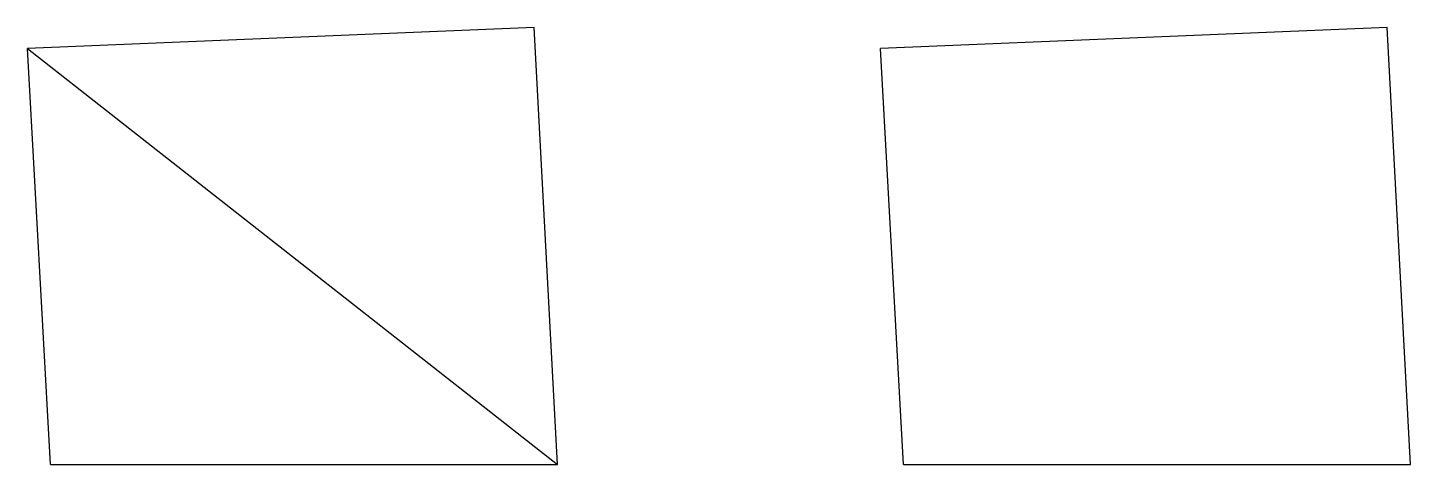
# Model space of a CAD drawing. Header units: inches. Extents: x 367408 to 392173, y -57467 to -41521.
# Drawn here: x 372605 to 373800, y -50981 to -50603 of the extents above; entities that cross this region are included whole.
import ezdxf

# ---------------------------------------------------------------- set-up
doc = ezdxf.new("R2010")
doc.units = ezdxf.units.IN
doc.header["$LTSCALE"] = 2
doc.header["$MEASUREMENT"] = 0
doc.layers.add('OUTLINE', color=1, linetype='CONTINUOUS', lineweight=25)

msp = doc.modelspace()

# ---------------------------------------------------------------- linework, layer by layer
at = {"layer": 'OUTLINE'}
for p, q in [((373042.6, -50603.2), (372604.9, -50621.2)), ((373062.7, -50980.7), (373042.6, -50603.2)), ((373779.7, -50603.2), (373342, -50621.2)), ((373799.8, -50980.7), (373779.7, -50603.2)), ((372624.7, -50980.7), (372604.9, -50621.2)), ((372604.9, -50621.2), (373062.7, -50980.7)), ((373361.8, -50980.7), (373342, -50621.2)), ((372624.7, -50980.7), (373062.7, -50980.7)), ((373361.8, -50980.7), (373799.8, -50980.7))]:
    msp.add_line(p, q, dxfattribs=at)

doc.saveas('drawing.dxf')
